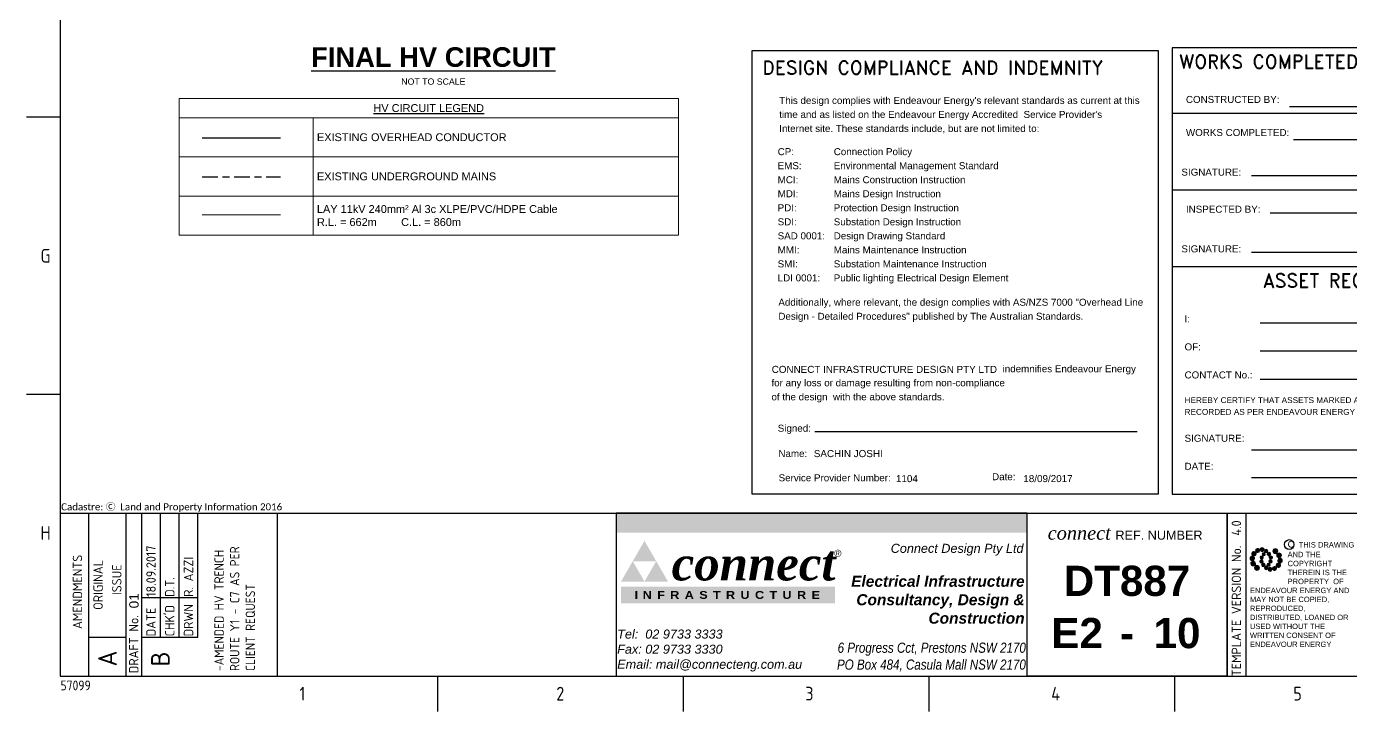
# Paper-space layout 'Sheet(2)' of a CAD drawing. Header units: metres. Extents: x -37 to 809, y -3 to 584.
# Drawn here: x -28.8 to 309.4, y -2.6 to 172.2 of the extents above; entities that cross this region are included whole.
import ezdxf
from ezdxf import colors
from ezdxf.entities.mleader import LeaderData, LeaderLine
from ezdxf.enums import TextEntityAlignment as Align
from ezdxf.math import Vec2, Vec3

# ---------------------------------------------------------------- set-up
doc = ezdxf.new("R2010")
doc.units = ezdxf.units.M
doc.linetypes.add('Cable Exist UG', pattern=[8.2, 4, -1.2, 1.8, -1.2])
doc.layers.get('0').update_dxf_attribs({"color": 6})
for name, color, linetype in [('_User Miscellaneous1', 7, 'Continuous'), ('Notes', 7, 'Continuous'), ('SupportsUG_SP_EXT', 7, 'Continuous')]:
    doc.layers.add(name, color=color, linetype=linetype)
doc.styles.add('ABlkR8pt', font='', dxfattribs={"height": 2.0202})
doc.styles.add('ANI10pt', font='ARIALNI.TTF', dxfattribs={"height": 2.5863})
doc.styles.add('AR07pt', font='arial.ttf', dxfattribs={"height": 1.7978})
doc.styles.add('AR09pt', font='arial.ttf', dxfattribs={"height": 2.3115})
doc.styles.add('ARB30pt', font='arialbd.ttf', dxfattribs={"height": 7.705})
doc.styles.add('ARBI11pt', font='arialbi.ttf', dxfattribs={"height": 2.8252})
doc.styles.add('ARI09pt', font='ariali.ttf', dxfattribs={"height": 2.3115})
doc.styles.add('ARIAL', font='arial.ttf', dxfattribs={"height": 2})
doc.styles.add('Elec', font='romand__.ttf')
doc.styles.add('iecISOCP', font='isocp.shx')
doc.styles.get("Standard").update_dxf_attribs({"font": 'arial.ttf'})
doc.styles.add('TNRBI36pt', font='timesbi.ttf', dxfattribs={"height": 8.601})
doc.styles.add('TNRI14pt', font='timesi.ttf', dxfattribs={"height": 3.4292})
doc.styles.get('ABlkR8pt').set_extended_font_data('Arial Black')
doc.linetypes.add('Cable G', pattern='A,6,-0.5,["G",Standard,S=1.7,R=0,X=0.3,Y=-0.8],-2.8', length=9.3)
doc.linetypes.add('Cable New UG', pattern='A,7,-0.25,["x",Standard,S=2,R=0,X=0.2,Y=-0.8],-2.1', length=9.35)

# ---------------------------------------------------------------- blocks, each defined once
blk = doc.blocks.new('EE_LOGO_SMALL')
at = {"layer": 'Notes'}
h = blk.add_hatch(color=256, dxfattribs=at)
edge = h.paths.add_edge_path()
edge.add_spline(control_points=[(-8.41, 1.95), (-9.16, 1.99), (-9.8, 1.42), (-9.84, 0.67), (-9.89, -0.07), (-9.31, -0.71), (-8.56, -0.75), (-7.82, -0.8), (-7.18, -0.23), (-7.14, 0.52), (-7.09, 1.27), (-7.66, 1.91), (-8.41, 1.95)], knot_values=[0, 0, 0, 0, 1, 1, 1, 2, 2, 2, 3, 3, 3, 4, 4, 4, 4], degree=3, periodic=0)
h = blk.add_hatch(color=256, dxfattribs=at)
edge = h.paths.add_edge_path()
edge.add_spline(control_points=[(-6.81, 4.47), (-7.42, 4.82), (-8.21, 4.62), (-8.57, 4), (-8.92, 3.39), (-8.72, 2.6), (-8.1, 2.25), (-7.49, 1.89), (-6.7, 2.09), (-6.34, 2.71), (-5.98, 3.32), (-6.19, 4.11), (-6.81, 4.47)], knot_values=[0, 0, 0, 0, 1, 1, 1, 2, 2, 2, 3, 3, 3, 4, 4, 4, 4], degree=3, periodic=0)
h = blk.add_hatch(color=256, dxfattribs=at)
edge = h.paths.add_edge_path()
edge.add_spline(control_points=[(-4.19, 5.89), (-4.56, 6.46), (-5.32, 6.62), (-5.88, 6.26), (-6.45, 5.89), (-6.61, 5.13), (-6.25, 4.56), (-5.88, 4), (-5.13, 3.83), (-4.56, 4.2), (-3.99, 4.56), (-3.82, 5.32), (-4.19, 5.89)], knot_values=[0, 0, 0, 0, 1, 1, 1, 2, 2, 2, 3, 3, 3, 4, 4, 4, 4], degree=3, periodic=0)
h = blk.add_hatch(color=256, dxfattribs=at)
edge = h.paths.add_edge_path()
edge.add_spline(control_points=[(-2.5, 2.07), (-3.02, 2.18), (-3.52, 1.86), (-3.63, 1.35), (-3.74, 0.84), (-3.41, 0.33), (-2.91, 0.22), (-2.39, 0.11), (-1.89, 0.43), (-1.78, 0.95), (-1.67, 1.46), (-1.99, 1.96), (-2.5, 2.07)], knot_values=[0, 0, 0, 0, 1, 1, 1, 2, 2, 2, 3, 3, 3, 4, 4, 4, 4], degree=3, periodic=0)
h = blk.add_hatch(color=256, dxfattribs=at)
edge = h.paths.add_edge_path()
edge.add_spline(control_points=[(-1.35, 5.88), (-1.41, 6.52), (-1.98, 6.98), (-2.62, 6.92), (-3.26, 6.85), (-3.72, 6.28), (-3.66, 5.65), (-3.6, 5.01), (-3.03, 4.54), (-2.39, 4.61), (-1.75, 4.67), (-1.28, 5.24), (-1.35, 5.88)], knot_values=[0, 0, 0, 0, 1, 1, 1, 2, 2, 2, 3, 3, 3, 4, 4, 4, 4], degree=3, periodic=0)
h = blk.add_hatch(color=256, dxfattribs=at)
edge = h.paths.add_edge_path()
edge.add_spline(control_points=[(1.01, 4.87), (1.01, 4.27), (0.53, 3.79), (-0.07, 3.79), (-0.67, 3.79), (-1.16, 4.27), (-1.16, 4.87), (-1.16, 5.47), (-0.67, 5.96), (-0.07, 5.96), (0.53, 5.96), (1.01, 5.47), (1.01, 4.87)], knot_values=[0, 0, 0, 0, 1, 1, 1, 2, 2, 2, 3, 3, 3, 4, 4, 4, 4], degree=3, periodic=0)
edge = h.paths.add_edge_path()
edge.add_spline(control_points=[(-1.36, 3.98), (-1.87, 4.09), (-2.38, 3.77), (-2.49, 3.26), (-2.6, 2.75), (-2.27, 2.24), (-1.76, 2.13), (-1.25, 2.02), (-0.75, 2.35), (-0.64, 2.86), (-0.53, 3.37), (-0.85, 3.87), (-1.36, 3.98)], knot_values=[0, 0, 0, 0, 1, 1, 1, 2, 2, 2, 3, 3, 3, 4, 4, 4, 4], degree=3, periodic=0)
h = blk.add_hatch(color=256, dxfattribs=at)
edge = h.paths.add_edge_path()
edge.add_spline(control_points=[(2.33, 2.37), (2.77, 2.76), (2.8, 3.42), (2.42, 3.85), (2.03, 4.29), (1.37, 4.32), (0.94, 3.94), (0.51, 3.55), (0.47, 2.89), (0.85, 2.46), (1.24, 2.03), (1.9, 1.99), (2.33, 2.37)], knot_values=[0, 0, 0, 0, 1, 1, 1, 2, 2, 2, 3, 3, 3, 4, 4, 4, 4], degree=3, periodic=0)
edge = h.paths.add_edge_path()
edge.add_spline(control_points=[(1.01, 4.87), (1.01, 4.27), (0.53, 3.79), (-0.07, 3.79), (-0.67, 3.79), (-1.16, 4.27), (-1.16, 4.87), (-1.16, 5.47), (-0.67, 5.96), (-0.07, 5.96), (0.53, 5.96), (1.01, 5.47), (1.01, 4.87)], knot_values=[0, 0, 0, 0, 1, 1, 1, 2, 2, 2, 3, 3, 3, 4, 4, 4, 4], degree=3, periodic=0)
h = blk.add_hatch(color=256, dxfattribs=at)
edge = h.paths.add_edge_path()
edge.add_spline(control_points=[(1.01, 4.87), (1.01, 4.27), (0.53, 3.79), (-0.07, 3.79), (-0.67, 3.79), (-1.16, 4.27), (-1.16, 4.87), (-1.16, 5.47), (-0.67, 5.96), (-0.07, 5.96), (0.53, 5.96), (1.01, 5.47), (1.01, 4.87)], knot_values=[0, 0, 0, 0, 1, 1, 1, 2, 2, 2, 3, 3, 3, 4, 4, 4, 4], degree=3, periodic=0)
edge = h.paths.add_edge_path(flags=16)
edge.add_spline(control_points=[(1.01, 4.87), (1.01, 4.27), (0.53, 3.79), (-0.07, 3.79), (-0.67, 3.79), (-1.16, 4.27), (-1.16, 4.87), (-1.16, 5.47), (-0.67, 5.96), (-0.07, 5.96), (0.53, 5.96), (1.01, 5.47), (1.01, 4.87)], knot_values=[0, 0, 0, 0, 1, 1, 1, 2, 2, 2, 3, 3, 3, 4, 4, 4, 4], degree=3, periodic=0)
h = blk.add_hatch(color=256, dxfattribs=at)
edge = h.paths.add_edge_path()
edge.add_spline(control_points=[(2.98, 0.19), (3.52, 0.33), (3.83, 0.88), (3.69, 1.41), (3.55, 1.94), (3.01, 2.26), (2.48, 2.12), (1.95, 1.98), (1.63, 1.43), (1.77, 0.9), (1.91, 0.37), (2.45, 0.05), (2.98, 0.19)], knot_values=[0, 0, 0, 0, 1, 1, 1, 2, 2, 2, 3, 3, 3, 4, 4, 4, 4], degree=3, periodic=0)
h = blk.add_hatch(color=256, dxfattribs=at)
edge = h.paths.add_edge_path()
edge.add_spline(control_points=[(6.99, 4.87), (6.99, 4.04), (6.32, 3.36), (5.48, 3.36), (4.65, 3.36), (3.97, 4.04), (3.97, 4.87), (3.97, 5.71), (4.65, 6.38), (5.48, 6.38), (6.32, 6.38), (6.99, 5.71), (6.99, 4.87)], knot_values=[0, 0, 0, 0, 1, 1, 1, 2, 2, 2, 3, 3, 3, 4, 4, 4, 4], degree=3, periodic=0)
h = blk.add_hatch(color=256, dxfattribs=at)
edge = h.paths.add_edge_path()
edge.add_spline(control_points=[(8.37, 1.14), (9.1, 1.46), (9.42, 2.3), (9.11, 3.02), (8.79, 3.74), (7.95, 4.07), (7.23, 3.75), (6.51, 3.43), (6.18, 2.59), (6.49, 1.87), (6.81, 1.15), (7.65, 0.82), (8.37, 1.14)], knot_values=[0, 0, 0, 0, 1, 1, 1, 2, 2, 2, 3, 3, 3, 4, 4, 4, 4], degree=3, periodic=0)
h = blk.add_hatch(color=256, dxfattribs=at)
edge = h.paths.add_edge_path()
edge.add_spline(control_points=[(8.27, -1.91), (9.01, -1.95), (9.65, -1.38), (9.69, -0.63), (9.74, 0.12), (9.17, 0.75), (8.42, 0.8), (7.67, 0.84), (7.03, 0.27), (6.99, -0.48), (6.95, -1.22), (7.52, -1.87), (8.27, -1.91)], knot_values=[0, 0, 0, 0, 1, 1, 1, 2, 2, 2, 3, 3, 3, 4, 4, 4, 4], degree=3, periodic=0)
h = blk.add_hatch(color=256, dxfattribs=at)
edge = h.paths.add_edge_path()
edge.add_spline(control_points=[(-8.52, -1.1), (-9.24, -1.42), (-9.57, -2.26), (-9.25, -2.98), (-8.94, -3.7), (-8.09, -4.03), (-7.37, -3.71), (-6.65, -3.39), (-6.33, -2.55), (-6.64, -1.83), (-6.96, -1.11), (-7.8, -0.78), (-8.52, -1.1)], knot_values=[0, 0, 0, 0, 1, 1, 1, 2, 2, 2, 3, 3, 3, 4, 4, 4, 4], degree=3, periodic=0)
h = blk.add_hatch(color=256, dxfattribs=at)
edge = h.paths.add_edge_path()
edge.add_spline(control_points=[(-7.14, -4.83), (-7.14, -4), (-6.46, -3.32), (-5.63, -3.32), (-4.8, -3.32), (-4.12, -4), (-4.12, -4.83), (-4.12, -5.67), (-4.8, -6.34), (-5.63, -6.34), (-6.46, -6.34), (-7.14, -5.67), (-7.14, -4.83)], knot_values=[0, 0, 0, 0, 1, 1, 1, 2, 2, 2, 3, 3, 3, 4, 4, 4, 4], degree=3, periodic=0)
h = blk.add_hatch(color=256, dxfattribs=at)
edge = h.paths.add_edge_path()
edge.add_spline(control_points=[(-3.13, -0.15), (-3.66, -0.29), (-3.98, -0.84), (-3.84, -1.37), (-3.7, -1.9), (-3.15, -2.22), (-2.62, -2.08), (-2.09, -1.94), (-1.78, -1.39), (-1.91, -0.86), (-2.06, -0.33), (-2.6, -0.01), (-3.13, -0.15)], knot_values=[0, 0, 0, 0, 1, 1, 1, 2, 2, 2, 3, 3, 3, 4, 4, 4, 4], degree=3, periodic=0)
h = blk.add_hatch(color=256, dxfattribs=at)
edge = h.paths.add_edge_path()
edge.add_spline(control_points=[(-2.48, -2.33), (-2.91, -2.72), (-2.95, -3.38), (-2.56, -3.81), (-2.18, -4.24), (-1.52, -4.28), (-1.08, -3.9), (-0.65, -3.51), (-0.62, -2.85), (-1, -2.42), (-1.39, -1.98), (-2.05, -1.95), (-2.48, -2.33)], knot_values=[0, 0, 0, 0, 1, 1, 1, 2, 2, 2, 3, 3, 3, 4, 4, 4, 4], degree=3, periodic=0)
h = blk.add_hatch(color=256, dxfattribs=at)
edge = h.paths.add_edge_path()
edge.add_spline(control_points=[(-1.16, -4.83), (-1.16, -4.23), (-0.67, -3.74), (-0.07, -3.74), (0.53, -3.74), (1.01, -4.23), (1.01, -4.83), (1.01, -5.43), (0.53, -5.92), (-0.07, -5.92), (-0.67, -5.92), (-1.16, -5.43), (-1.16, -4.83)], knot_values=[0, 0, 0, 0, 1, 1, 1, 2, 2, 2, 3, 3, 3, 4, 4, 4, 4], degree=3, periodic=0)
h = blk.add_hatch(color=256, dxfattribs=at)
edge = h.paths.add_edge_path()
edge.add_spline(control_points=[(1.22, -3.94), (1.73, -4.05), (2.23, -3.73), (2.34, -3.22), (2.45, -2.71), (2.13, -2.2), (1.62, -2.09), (1.11, -1.98), (0.6, -2.3), (0.49, -2.81), (0.38, -3.32), (0.71, -3.83), (1.22, -3.94)], knot_values=[0, 0, 0, 0, 1, 1, 1, 2, 2, 2, 3, 3, 3, 4, 4, 4, 4], degree=3, periodic=0)
h = blk.add_hatch(color=256, dxfattribs=at)
edge = h.paths.add_edge_path()
edge.add_spline(control_points=[(1.2, -5.84), (1.27, -6.47), (1.84, -6.94), (2.47, -6.87), (3.11, -6.81), (3.58, -6.24), (3.51, -5.6), (3.45, -4.96), (2.88, -4.5), (2.24, -4.56), (1.6, -4.63), (1.13, -5.2), (1.2, -5.84)], knot_values=[0, 0, 0, 0, 1, 1, 1, 2, 2, 2, 3, 3, 3, 4, 4, 4, 4], degree=3, periodic=0)
h = blk.add_hatch(color=256, dxfattribs=at)
edge = h.paths.add_edge_path()
edge.add_spline(control_points=[(2.36, -2.03), (2.87, -2.14), (3.37, -1.81), (3.48, -1.3), (3.59, -0.79), (3.27, -0.29), (2.76, -0.18), (2.25, -0.07), (1.74, -0.39), (1.63, -0.9), (1.52, -1.41), (1.85, -1.92), (2.36, -2.03)], knot_values=[0, 0, 0, 0, 1, 1, 1, 2, 2, 2, 3, 3, 3, 4, 4, 4, 4], degree=3, periodic=0)
h = blk.add_hatch(color=256, dxfattribs=at)
edge = h.paths.add_edge_path()
edge.add_spline(control_points=[(4.05, -5.84), (4.41, -6.41), (5.17, -6.58), (5.73, -6.21), (6.3, -5.85), (6.46, -5.09), (6.1, -4.52), (5.73, -3.95), (4.98, -3.79), (4.41, -4.16), (3.84, -4.52), (3.68, -5.28), (4.05, -5.84)], knot_values=[0, 0, 0, 0, 1, 1, 1, 2, 2, 2, 3, 3, 3, 4, 4, 4, 4], degree=3, periodic=0)
h = blk.add_hatch(color=256, dxfattribs=at)
edge = h.paths.add_edge_path()
edge.add_spline(control_points=[(6.66, -4.43), (7.27, -4.78), (8.06, -4.58), (8.42, -3.96), (8.78, -3.35), (8.57, -2.56), (7.96, -2.2), (7.34, -1.84), (6.55, -2.05), (6.2, -2.66), (5.84, -3.28), (6.04, -4.07), (6.66, -4.43)], knot_values=[0, 0, 0, 0, 1, 1, 1, 2, 2, 2, 3, 3, 3, 4, 4, 4, 4], degree=3, periodic=0)
at = {"layer": 'Notes', "lineweight": 0}
for points in [[(1.85, 2.13), (1.85, 2.13)], [(-1.99, -2.08), (-1.99, -2.08)]]:
    blk.add_lwpolyline(points, dxfattribs=at)
for points in [[(-8.41, 1.95), (-9.16, 1.99), (-9.8, 1.42), (-9.84, 0.67), (-9.89, -0.07), (-9.31, -0.71), (-8.56, -0.75), (-7.82, -0.8), (-7.18, -0.23), (-7.14, 0.52), (-7.09, 1.27), (-7.66, 1.91), (-8.41, 1.95)], [(-6.81, 4.47), (-7.42, 4.82), (-8.21, 4.62), (-8.57, 4), (-8.92, 3.39), (-8.72, 2.6), (-8.1, 2.25), (-7.49, 1.89), (-6.7, 2.09), (-6.34, 2.71), (-5.98, 3.32), (-6.19, 4.11), (-6.81, 4.47)], [(-4.19, 5.89), (-4.56, 6.46), (-5.32, 6.62), (-5.88, 6.26), (-6.45, 5.89), (-6.61, 5.13), (-6.25, 4.56), (-5.88, 4), (-5.13, 3.83), (-4.56, 4.2), (-3.99, 4.56), (-3.82, 5.32), (-4.19, 5.89)], [(-2.5, 2.07), (-3.02, 2.18), (-3.52, 1.86), (-3.63, 1.35), (-3.74, 0.84), (-3.41, 0.33), (-2.91, 0.22), (-2.39, 0.11), (-1.89, 0.43), (-1.78, 0.95), (-1.67, 1.46), (-1.99, 1.96), (-2.5, 2.07)], [(-1.35, 5.88), (-1.41, 6.52), (-1.98, 6.98), (-2.62, 6.92), (-3.26, 6.85), (-3.72, 6.28), (-3.66, 5.65), (-3.6, 5.01), (-3.03, 4.54), (-2.39, 4.61), (-1.75, 4.67), (-1.28, 5.24), (-1.35, 5.88)], [(-1.36, 3.98), (-1.87, 4.09), (-2.38, 3.77), (-2.49, 3.26), (-2.6, 2.75), (-2.27, 2.24), (-1.76, 2.13), (-1.25, 2.02), (-0.75, 2.35), (-0.64, 2.86), (-0.53, 3.37), (-0.85, 3.87), (-1.36, 3.98)], [(1.01, 4.87), (1.01, 4.27), (0.53, 3.79), (-0.07, 3.79), (-0.67, 3.79), (-1.16, 4.27), (-1.16, 4.87), (-1.16, 5.47), (-0.67, 5.96), (-0.07, 5.96), (0.53, 5.96), (1.01, 5.47), (1.01, 4.87)], [(1.01, 4.87), (1.01, 4.27), (0.53, 3.79), (-0.07, 3.79), (-0.67, 3.79), (-1.16, 4.27), (-1.16, 4.87), (-1.16, 5.47), (-0.67, 5.96), (-0.07, 5.96), (0.53, 5.96), (1.01, 5.47), (1.01, 4.87)], [(2.33, 2.37), (2.77, 2.76), (2.8, 3.42), (2.42, 3.85), (2.03, 4.29), (1.37, 4.32), (0.94, 3.94), (0.51, 3.55), (0.47, 2.89), (0.85, 2.46), (1.24, 2.03), (1.9, 1.99), (2.33, 2.37)], [(2.98, 0.19), (3.52, 0.33), (3.83, 0.88), (3.69, 1.41), (3.55, 1.94), (3.01, 2.26), (2.48, 2.12), (1.95, 1.98), (1.63, 1.43), (1.77, 0.9), (1.91, 0.37), (2.45, 0.05), (2.98, 0.19)], [(6.99, 4.87), (6.99, 4.04), (6.32, 3.36), (5.48, 3.36), (4.65, 3.36), (3.97, 4.04), (3.97, 4.87), (3.97, 5.71), (4.65, 6.38), (5.48, 6.38), (6.32, 6.38), (6.99, 5.71), (6.99, 4.87)], [(8.37, 1.14), (9.1, 1.46), (9.42, 2.3), (9.11, 3.02), (8.79, 3.74), (7.95, 4.07), (7.23, 3.75), (6.51, 3.43), (6.18, 2.59), (6.49, 1.87), (6.81, 1.15), (7.65, 0.82), (8.37, 1.14)], [(8.27, -1.91), (9.01, -1.95), (9.65, -1.38), (9.69, -0.63), (9.74, 0.12), (9.17, 0.75), (8.42, 0.8), (7.67, 0.84), (7.03, 0.27), (6.99, -0.48), (6.95, -1.22), (7.52, -1.87), (8.27, -1.91)], [(-8.52, -1.1), (-9.24, -1.42), (-9.57, -2.26), (-9.25, -2.98), (-8.94, -3.7), (-8.09, -4.03), (-7.37, -3.71), (-6.65, -3.39), (-6.33, -2.55), (-6.64, -1.83), (-6.96, -1.11), (-7.8, -0.78), (-8.52, -1.1)], [(-7.14, -4.83), (-7.14, -4), (-6.46, -3.32), (-5.63, -3.32), (-4.8, -3.32), (-4.12, -4), (-4.12, -4.83), (-4.12, -5.67), (-4.8, -6.34), (-5.63, -6.34), (-6.46, -6.34), (-7.14, -5.67), (-7.14, -4.83)], [(-3.13, -0.15), (-3.66, -0.29), (-3.98, -0.84), (-3.84, -1.37), (-3.7, -1.9), (-3.15, -2.22), (-2.62, -2.08), (-2.09, -1.94), (-1.78, -1.39), (-1.91, -0.86), (-2.06, -0.33), (-2.6, -0.01), (-3.13, -0.15)], [(-2.48, -2.33), (-2.91, -2.72), (-2.95, -3.38), (-2.56, -3.81), (-2.18, -4.24), (-1.52, -4.28), (-1.08, -3.9), (-0.65, -3.51), (-0.62, -2.85), (-1, -2.42), (-1.39, -1.98), (-2.05, -1.95), (-2.48, -2.33)], [(-1.16, -4.83), (-1.16, -4.23), (-0.67, -3.74), (-0.07, -3.74), (0.53, -3.74), (1.01, -4.23), (1.01, -4.83), (1.01, -5.43), (0.53, -5.92), (-0.07, -5.92), (-0.67, -5.92), (-1.16, -5.43), (-1.16, -4.83)], [(1.22, -3.94), (1.73, -4.05), (2.23, -3.73), (2.34, -3.22), (2.45, -2.71), (2.13, -2.2), (1.62, -2.09), (1.11, -1.98), (0.6, -2.3), (0.49, -2.81), (0.38, -3.32), (0.71, -3.83), (1.22, -3.94)], [(1.2, -5.84), (1.27, -6.47), (1.84, -6.94), (2.47, -6.87), (3.11, -6.81), (3.58, -6.24), (3.51, -5.6), (3.45, -4.96), (2.88, -4.5), (2.24, -4.56), (1.6, -4.63), (1.13, -5.2), (1.2, -5.84)], [(2.36, -2.03), (2.87, -2.14), (3.37, -1.81), (3.48, -1.3), (3.59, -0.79), (3.27, -0.29), (2.76, -0.18), (2.25, -0.07), (1.74, -0.39), (1.63, -0.9), (1.52, -1.41), (1.85, -1.92), (2.36, -2.03)], [(4.05, -5.84), (4.41, -6.41), (5.17, -6.58), (5.73, -6.21), (6.3, -5.85), (6.46, -5.09), (6.1, -4.52), (5.73, -3.95), (4.98, -3.79), (4.41, -4.16), (3.84, -4.52), (3.68, -5.28), (4.05, -5.84)], [(6.66, -4.43), (7.27, -4.78), (8.06, -4.58), (8.42, -3.96), (8.78, -3.35), (8.57, -2.56), (7.96, -2.2), (7.34, -1.84), (6.55, -2.05), (6.2, -2.66), (5.84, -3.28), (6.04, -4.07), (6.66, -4.43)]]:
    blk.add_open_spline(points, degree=3, knots=[0, 0, 0, 0, 1, 1, 1, 2, 2, 2, 3, 3, 3, 4, 4, 4, 4], dxfattribs=at)
blk = doc.blocks.new('EE_COPYRIGHT_A1')
at = {"layer": 'Notes'}
blk.add_circle((9.53, -0.82), 1.15, dxfattribs=at)
at = {"xscale": 0.4, "yscale": 0.4, "zscale": 0.4}
blk.add_blockref('EE_LOGO_SMALL', (3.96, -4.29), dxfattribs=at)
at = {"layer": 'Notes', "insert": (0, 0), "char_height": 1.25, "width": 24.1208, "attachment_point": 1, "style": 'ARIAL'}
blk.add_mtext('\\pt8.75;               ^I{\\H1.2x;C } THIS DRAWING\\P\\pi-8.75,l8.75,t8.75,20;       ^IAND THE ^I\\P\\pi0,t8.75;COPYRIGHT\\P\\pi-8.75,t1.25,8.75;^I^ITHEREIN IS THE PROPERTY  OF \\P\\pi0,l0,t1.25;ENDEAVOUR ENERGY AND MAY NOT BE COPIED, REPRODUCED, DISTRIBUTED, LOANED OR USED WITHOUT THE WRITTEN CONSENT OF ENDEAVOUR ENERGY', dxfattribs=at)
blk = doc.blocks.new('A1_FRAME_TITLE')
at = {"layer": 'Notes', "linetype": 'Continuous'}
for p, q in [((-11.55, 574.39), (-11.55, 5.97)), ((-11.55, 148.68), (-20.55, 148.68)), ((-11.55, 77.93), (-20.55, 77.93)), ((-3.96, 5.97), (-3.96, 47.62)), ((6.04, 5.97), (6.04, 47.62)), ((10.19, 5.98), (10.19, 47.62)), ((20.15, 15.98), (20.15, 47.62)), ((46.35, 5.97), (46.35, 47.62)), ((299.54, 47.62), (299.54, 5.97)), ((304.54, 47.62), (304.54, 5.97)), ((10.15, 26.07), (25.15, 26.07)), ((-3.96, 15.97), (6.04, 15.97)), ((10.15, 15.98), (25.15, 15.98)), ((89.14, -3.03), (89.14, 5.97)), ((154.65, -3.03), (154.65, 5.97)), ((220.16, -3.03), (220.16, 5.97)), ((285.67, -3.03), (285.67, 5.97))]:
    blk.add_line(p, q, dxfattribs=at)
at = {"layer": 'Notes', "linetype": 'Continuous', "flags": 128}
for points in [[(-11.55, 47.62), (123.8, 47.62)], [(15.15, 15.98), (15.15, 47.62)], [(25.15, 15.98), (25.15, 47.62)], [(123.8, 47.62), (844.88, 47.62)], [(-11.55, 5.97), (844.88, 5.97)]]:
    blk.add_lwpolyline(points, dxfattribs=at)
at = {"layer": 'Notes', "xscale": 1.1, "yscale": 1.1, "zscale": 1.1}
blk.add_blockref('EE_COPYRIGHT_A1', (305.65, 40.49), dxfattribs=at)
blk.add_attdef('DRAFT_NUM', (9.35, 23.29), '', height=2.5, rotation=90)
at = {"layer": 'Notes', "style": 'iecISOCP'}
for s, p in [('G', (-16.81, 111.56)), ('H', (-16.81, 40.81)), ('1', (52.24, -0.22)), ('2', (120.7, -0.22)), ('3', (187.09, -0.2)), ('4', (252.67, -0.22)), ('5', (317.21, -0.22))]:
    blk.add_text(s, height=3.5, dxfattribs=at).set_placement(p)
for s, height, p in [('18.09.2017', 2.5, (13.9, 26.24)), ('AMENDMENTS', 2.5, (-5.71, 18.02)), ('ORIGINAL', 2.5, (-0.21, 22.94)), ('ISSUE', 2.5, (4.79, 26.69)), ('R. AZZI', 2.5, (23.9, 26.24)), ('D.T.', 2.5, (18.9, 26.24)), ("CHK'D", 2.5, (18.9, 16.15)), ('DRWN', 2.5, (23.9, 16.15)), ('DRAFT No.', 2.5, (9.29, 6.74)), ('DATE', 2.5, (13.9, 16.15)), ('A', 5, (3.54, 8.47)), ('B', 5, (17.65, 8.48))]:
    blk.add_text(s, height=height, rotation=90, dxfattribs=at).set_placement(p)
blk.add_text('TEMPLATE VERSION No.', height=2.5, rotation=90, dxfattribs=at).set_placement((302.04, 5.97), align=Align.MIDDLE_LEFT)
at = {"layer": 'Notes', "insert": (29.55, 7.3), "char_height": 2.5, "attachment_point": 1, "rotation": 90, "style": 'iecISOCP'}
blk.add_mtext_dynamic_manual_height_columns('\\pt0;-AMENDED HV TRENCH ROUTE Y1 - C7 AS PER CLIENT REQUEST', width=34.8637, gutter_width=4, heights=[0], dxfattribs=at)
at = {"layer": 'Notes', "style": 'iecISOCP', "flags": 8}
blk.add_attdef('VERSION_NO', text='', height=2.5, rotation=90, dxfattribs=at).set_placement((302.04, 43.81), align=Align.MIDDLE_CENTER)
at = {"layer": 'Notes', "style": 'iecISOCP'}
for tag, p in [('CAP_NO', (513.19, 43.46)), ('IE_NUM', (513.05, 37.81)), ('REF_No_1', (335.24, 32.31)), ('REF_1', (362.52, 32.31)), ('GEN_WO', (441.71, 31.76)), ('HV_SWITCH', (513.46, 32.16)), ('REF_No_2', (335.24, 26.31)), ('REF_2', (362.52, 26.31)), ('OH_WO', (441.71, 25.81)), ('UBD_REF', (513.05, 25.83)), ('REF_No_3', (335.24, 20.31)), ('REF_3', (362.52, 20.31)), ('UG_WO', (441.71, 20.05)), ('GIS_MAP_No', (513.05, 20.04)), ('REF_No_4', (335.24, 14.31)), ('REF_4', (362.52, 14.31)), ('SUB_WO', (441.71, 13.81)), ('HV_OP_DIAG', (513.33, 14.2)), ('LGA', (512.95, 7.78)), ('ExportID', (-11.47, 2.39))]:
    blk.add_attdef(tag, p, '', height=2.5, dxfattribs=at)
for tag, height, p in [('T1', 3.5, (684.37, 39.47)), ('T2', 3.5, (684.37, 34.35)), ('scale', 2.5, (567.76, 33.27)), ('T3', 3.5, (684.37, 28.92)), ('DRAWN', 2.5, (567.76, 24.93)), ('T4', 3.5, (684.37, 23.66)), ('T5', 3.5, (684.37, 18.23)), ('REV', 5, (840.57, 17.1)), ('DATE', 2.5, (567.76, 16.88)), ('T6', 3.5, (684.37, 12.97)), ('CHD', 2.5, (567.76, 8.37)), ('DESIGN', 2.5, (605.62, 9.15))]:
    blk.add_attdef(tag, text='', height=height, dxfattribs=at).set_placement(p, align=Align.CENTER)
blk.add_attdef('NUM', text='', height=7, dxfattribs=at).set_placement((812.88, 20.12), align=Align.MIDDLE_CENTER)
for tag, p in [('NS', (811.23, 8.12)), ('SHTS', (825.93, 8.12))]:
    blk.add_attdef(tag, text='', height=2.5, dxfattribs=at).set_placement(p, align=Align.MIDDLE)
at = {"layer": 'Notes', "style": 'iecISOCP', "flags": 1}
for tag, p in [('ProjectType', (-6.37, -26.8)), ('ProjectNumber', (3.01, -26.82)), ('DrawingNumber', (14.96, -26.8)), ('ProjectDescription', (27.02, -26.83)), ('ExportDate', (39.74, -26.79)), ('ExportUserName', (48.61, -26.8)), ('DesignerCompanyName', (60.94, -26.79)), ('ExportAreaOfInterest', (76.55, -26.81)), ('GIS_SUCCESS', (91.45, -26.78)), ('CAD_SUCCESS', (101.24, -26.78)), ('DEPOTCODE', (111.56, -26.88)), ('ExportCategories', (119.53, -26.8)), ('Comments', (133.84, -26.88))]:
    blk.add_attdef(tag, p, '', height=1, dxfattribs=at)
blk = doc.blocks.new('A$C30A46249')
at = {"color": 7, "lineweight": -3, "insert": (6.92, 4.97), "char_height": 1.79, "attachment_point": 7, "line_spacing_factor": 1.2}
blk.add_mtext('{\\fCalibri|b0|i0|c0|p34;\\C256;Cadastre: \\fMS Gothic|b0|i0|c128|p49;\\C250;\\c2236962;Ⓒ\\fMS Gothic|b0|i0|c0|p49; \\fCalibri|b0|i0|c0|p34;\\C256;Land and Property Information 2016}', dxfattribs=at)
blk = doc.blocks.new('Logo_Connect_EE')
at = {"true_color": 0x800000}
for points in [[(-51.05, -5), (-51.05, 0), (-156.05, 0), (-156.05, -5)], [(-100.16, -23.03), (-100.16, -18.76), (-154.78, -18.76), (-154.78, -23.03)]]:
    blk.add_hatch(color=16, dxfattribs=at).paths.add_polyline_path(points)
h = blk.add_hatch(color=16, dxfattribs=at)
h.paths.add_polyline_path([(-148.78, -17.46), (-151.78, -12.27), (-154.78, -17.46)])
h.paths.add_polyline_path([(-145.78, -12.27), (-148.78, -7.07), (-151.78, -12.27)])
h.paths.add_polyline_path([(-145.78, -12.27), (-148.78, -17.46), (-142.78, -17.46)])
for points in [[(-156.05, -41.65), (-51.05, -41.65), (-51.05, 0), (-156.05, 0)], [(-51.05, 0), (0, 0), (0, -41.65), (-51.05, -41.65)]]:
    blk.add_lwpolyline(points, close=True)
for s, insert, char_height, width, attachment_point, style in [('{\\C14;\\c128;connect}', (-29.68, -5.1), 3.4292, 16.0383, 6, 'TNRI14pt'), ('{\\C7;REF. NUMBER}', (-28.49, -5.64), 2.3115, 24.0362, 4, 'AR09pt'), ('{\\C16;\\c128;connect}', (-141.84, -12.95), 8.601, 39.6365, 4, 'TNRBI36pt'), ('{\\C16;\\c128;®}', (-99.4, -10.27), 1.7978, 3.2698, 5, 'AR07pt'), ('Connect Design Pty Ltd', (-51.97, -9.34), 2.3115, 39.4211, 6, 'ARI09pt'), ('Electrical Infrastructure Consultancy, Design & Construction', (-51.69, -22.13), 2.8252, 44.7278, 6, 'ARBI11pt'), ('{\\T1.15;\\C7;\\c16777215;I N F R A S T R U C T U R E}', (-127.47, -20.9), 2.0202, 49.5146, 5, 'ABlkR8pt'), ('Tel:  02 9733 3333\\PFax: 02 9733 3330\\PEmail: mail@connecteng.com.au', (-155.75, -40.44), 2.3115, 47.3811, 7, 'ARI09pt'), ('6 Progress Cct, Prestons NSW 2170\\PPO Box 484, Casula Mall NSW 2170', (-51.37, -40.44), 2.5863, 57.1395, 9, 'ANI10pt'), ('-', (-25.53, -30.62), 7.71, 3.5845, 5, 'ARB30pt')]:
    blk.add_mtext(s, dxfattribs=dict(insert=insert, char_height=char_height, width=width, attachment_point=attachment_point, style=style))
at = {"style": 'ARB30pt'}
for tag, p in [('CONNECT_REF', (-25.53, -17.29)), ('CONNECT_SHEETREF', (-38.29, -30.62)), ('CONNECT_REV_NUM', (-12.76, -30.62))]:
    blk.add_attdef(tag, text='', height=7.71, dxfattribs=at).set_placement(p, align=Align.MIDDLE_CENTER)
blk = doc.blocks.new('NOTE_WORKS-COMPLETED')
at = {"color": 7, "linetype": 'Continuous', "lineweight": -3}
for p, q in [((30, 99), (91.13, 99)), ((31, 90.55), (91.13, 90.55)), ((20.3, 81.37), (66.83, 81.37)), ((75.92, 81.71), (91.13, 81.71)), ((25, 71.88), (91.13, 71.88)), ((20.3, 61.78), (66.83, 61.78)), ((75.92, 62.13), (91.13, 62.13)), ((22.5, 43.79), (91.13, 43.79)), ((22.5, 36.59), (91.13, 36.59)), ((22.5, 29.42), (91.13, 29.42)), ((20.3, 11.37), (91.13, 11.37)), ((20.3, 4.28), (91.13, 4.28))]:
    blk.add_line(p, q, dxfattribs=at)
at = {"lineweight": -3}
for p, q in [((94.11, 97.2), (0, 97.2)), ((94.11, 77.62), (0, 77.62)), ((93.87, 58.03), (0, 58.03))]:
    blk.add_line(p, q, dxfattribs=at)
blk.add_lwpolyline([(0, 0), (94.11, 0), (94.11, 113.95), (0, 113.95)], close=True, dxfattribs=at)
at = {"color": 7, "lineweight": -3, "style": 'Elec'}
blk.add_text('WORKS COMPLETED/FIELD BOOK', height=3.5, dxfattribs=at).set_placement((1.75, 110.45), align=Align.MIDDLE_LEFT)
at = {"color": 7, "lineweight": -3}
for s, p in [('CONSTRUCTED BY:', (3.51, 100.79)), ('WORKS COMPLETED:', (3.52, 92.34)), ('INSPECTED BY:', (3.52, 72.76))]:
    blk.add_text(s, height=1.79, dxfattribs=at).set_placement(p, align=Align.MIDDLE_LEFT)
for s, p in [('SIGNATURE:', (10, 82.23)), ('DATE:', (71.45, 82.23)), ('SIGNATURE:', (10, 62.65)), ('DATE:', (71.45, 62.65))]:
    blk.add_text(s, height=1.79, dxfattribs=at).set_placement(p, align=Align.MIDDLE_CENTER)
at = {"color": 7, "lineweight": -3, "style": 'Elec'}
blk.add_text('ASSET RECORDING', height=3.5, dxfattribs=at).set_placement((23.19, 56.32), align=Align.TOP_LEFT)
at = {"color": 7, "lineweight": -3, "insert": (3.17, 45.68), "char_height": 1.79, "width": 89.6105, "attachment_point": 1, "line_spacing_factor": 1.2}
blk.add_mtext('I:\\P\\POF:\\P\\PCONTACT No.:\\P{\\H0.83799x;\\PHEREBY CERTIFY THAT ASSETS MARKED AS-BUILT ON THIS DRAWING HAVE BEEN\\PRECORDED AS PER ENDEAVOUR ENERGY STANDARD SAD 0004.}\\P\\PSIGNATURE:\\P\\PDATE:', dxfattribs=at)
at = {"color": 7, "lineweight": -3}
for tag, p in [('CONSTRUCTEDBY', (32.92, 99.87)), ('WORKSCOMPLETED', (32.93, 91.44)), ('SIGNATURE', (23.86, 81.87)), ('DATE', (77.31, 82.21)), ('INSPECTEDBY', (25.68, 72.38)), ('DATE', (77.75, 62.63)), ('SIGNATURE', (24.59, 62.28)), ('ASSETRECORD', (28.77, 44.53)), ('ASSETRECORDOF', (28.5, 37.33)), ('CONTACTNO', (28.5, 30.15)), ('SIGNATURE', (31.79, 12.95)), ('DATE', (32, 5.02))]:
    blk.add_attdef(tag, p, '', height=1.79, dxfattribs=at)
blk = doc.blocks.new('*T793')
at = {"layer": 'Defpoints', "color": 8, "linetype": 'ByBlock', "lineweight": 0, "transparency": 16777216}
for p, q in [((0, 0), (127.56, 0)), ((0, 0), (0, -34.87)), ((127.56, 0), (127.56, -34.87)), ((0, -4.87), (127.56, -4.87)), ((34.23, -4.87), (34.23, -34.87)), ((0, -14.87), (127.56, -14.87)), ((0, -24.87), (127.56, -24.87)), ((0, -34.87), (127.56, -34.87))]:
    blk.add_line(p, q, dxfattribs=at)
at = {"layer": '_User Miscellaneous1', "color": 0, "linetype": 'Continuous', "transparency": 16777216, "char_height": 2}
for s, insert, width, attachment_point in [('{\\LHV CIRCUIT LEGEND}', (63.78, -2.43), 125.5563, 5), ('EXISTING OVERHEAD CONDUCTOR', (35.23, -9.87), 91.3313, 4), ('EXISTING UNDERGROUND MAINS', (35.23, -19.87), 91.3313, 4), ('LAY 11kV 240mm² Al 3c XLPE/PVC/HDPE Cable\\PR.L. = 662m        C.L. = 860m', (35.23, -29.87), 91.3313, 4)]:
    blk.add_mtext(s, dxfattribs=dict(at, insert=insert, width=width, attachment_point=attachment_point))
blk = doc.blocks.new('NOTE_DESIGN-COMPLIANCE')
blk.add_line((18.31, 17.11), (100.65, 17.11))
blk.add_lwpolyline([(2.32, 114.4), (106.06, 114.4), (106.06, 1.1), (2.32, 1.1)], close=True)
at = {"color": 7, "lineweight": -3, "style": 'Elec'}
blk.add_text('DESIGN COMPLIANCE AND INDEMNITY', height=3.5, dxfattribs=at).set_placement((4.92, 107.22), align=Align.BOTTOM_LEFT)
at = {"color": 7, "lineweight": -3}
for s, p in [('Signed:', (8.85, 18.85)), ('Name:', (9.02, 12.41)), ('Service Provider Number:', (9.08, 6.2)), ('Date: ', (63.61, 6.48))]:
    blk.add_text(s, height=1.79, dxfattribs=at).set_placement(p, align=Align.TOP_LEFT)
at = {"color": 7, "lineweight": -3, "char_height": 1.79, "line_spacing_factor": 1.2}
for s, insert, attachment_point in [("This design complies with Endeavour Energy's relevant standards as current at this \\Ptime and as listed on the Endeavour Energy Accredited  Service Provider's\\PInternet site. These standards include, but are not limited to:", (9.24, 93.25), 7), ('CP:^I^IConnection Policy\\PEMS:^I^IEnvironmental Management Standard\\PMCI:^I^IMains Construction Instruction\\PMDI:^I^IMains Design Instruction\\PPDI:^I^IProtection Design Instruction\\PSDI:^I^ISubstation Design Instruction\\PSAD 0001:^IDesign Drawing Standard\\PMMI:^I^IMains Maintenance Instruction\\PSMI:^I^ISubstation Maintenance Instruction\\PLDI 0001:^IPublic lighting Electrical Design Element ', (8.84, 89.45), 1), ('\\PAdditionally, where relevant, the design complies with AS/NZS 7000 "Overhead Line\\PDesign - Detailed Procedures" published by The Australian Standards.', (9.02, 54.59), 1), ('                                                                                     indemnifies Endeavour Energy \\Pfor any loss or damage resulting from non-compliance \\Pof the design  with the above standards.', (7.25, 34.03), 1)]:
    blk.add_mtext(s, dxfattribs=dict(at, insert=insert, attachment_point=attachment_point))
at = {"char_height": 1.8, "width": 60.1654, "attachment_point": 1}
for s, insert in [('CONNECT INFRASTRUCTURE DESIGN PTY LTD', (7.31, 33.88)), ('SACHIN JOSHI', (18.07, 12.38)), ('1104', (39.05, 6)), ('18/09/2017', (71.59, 6))]:
    blk.add_mtext(s, dxfattribs=dict(at, insert=insert))

psp = doc.layouts.new('Sheet(2)')

# ---------------------------------------------------------------- linework, layer by layer
at = {"layer": '_User Miscellaneous1', "color": 7, "linetype": 'Continuous', "flags": 128}
psp.add_lwpolyline([(16.08, 143.83), (36.08, 143.83)], dxfattribs=at)
at = {"layer": 'Notes', "linetype": 'Cable Exist UG'}
psp.add_lwpolyline([(16.08, 133.83), (36.08, 133.83)], dxfattribs=at)
at = {"layer": 'Notes', "linetype": 'Cable New UG', "lineweight": 0, "flags": 128}
psp.add_lwpolyline([(16.08, 124.13), (36.08, 124.13)], dxfattribs=at)

# ---------------------------------------------------------------- block references
at = {"layer": 'Notes'}
for name, p in [('NOTE_WORKS-COMPLETED', (263.87, 52.82)), ('A$C30A46249', (-26.83, 43.3))]:
    psp.add_blockref(name, p, dxfattribs=at)
psp.add_blockref('Logo_Connect_EE', (277.87, 48.01), dxfattribs=at).add_auto_attribs({'CONNECT_REF': 'DT887', 'CONNECT_SHEETREF': 'E2', 'CONNECT_REV_NUM': '10'})
at = {"layer": 'SupportsUG_SP_EXT'}
ref = psp.add_blockref('A1_FRAME_TITLE', (-9.08, 0.39), dxfattribs=dict(at, xscale=0.958))
ref.add_attrib('ExportID', '57099', (-20.07, 2.78), dxfattribs={"layer": 'Notes', "height": 2.5, "style": 'iecISOCP', "width": 0.958})
ref.add_attrib('VERSION_NO', '4.0', dxfattribs={"layer": 'Notes', "height": 2.395, "rotation": 90, "style": 'iecISOCP', "width": 1.043841}).set_placement((280.27, 44.21), align=Align.MIDDLE_CENTER)
ref.add_attrib('DRAFT_NUM', '01', (-0.12, 23.69), dxfattribs={"layer": '0', "height": 2.395, "rotation": 90, "width": 1.043841})

# ---------------------------------------------------------------- next in the draw order: leaders
at = {"layer": 'Notes'}
ml = psp.add_multileader_mtext('Standard', dxfattribs=at)
ml.set_content('\\pxsm1.5;{\\C7;JOINT / TERMINATION TYPE:______________________\\PNETWORK ACCESS AUTHORISATION:______________\\PJOINT / TERMINATION KIT #:______________________\\PJOINT / TERMINATION BATCH #:___________________\\PDATE OF MANUFACTURE:________________________}', color=256)
ml.set_leader_properties()
ml.build(insert=Vec2(0, 0))
ml.multileader.update_dxf_attribs({"has_text_frame": 1, "arrow_head_size": 2.5})
ctx = ml.context
ctx.base_point, ctx.char_height, ctx.arrow_head_size, ctx.plane_origin = Vec3(43.26, 226.32), 2.5, 2.5, Vec3(46.87, 210.28)
ctx.text_align_type = 1
notes = []
notes.append((ctx, [(1, (1, 1, 0), (146.06, 226.32), (-1, 0), 8, [(0, [(122.11, 307.67)], 0, [])])]))
ctx.mtext.insert, ctx.mtext.alignment, ctx.mtext.flow_direction = Vec3(90.66, 227.92), 2, 5
ctx.mtext.has_bg_fill, ctx.mtext.bg_color, ctx.mtext.bg_scale_factor, ctx.mtext.bg_transparency, ctx.mtext.use_window_bg_color = 1, -1027028792, 1.5, 0, 1
ml = psp.add_multileader_mtext('Standard', dxfattribs=at)
ml.set_content('\\pxsm1.5;{\\C7;JOINT / TERMINATION TYPE:______________________\\PNETWORK ACCESS AUTHORISATION:______________\\PJOINT / TERMINATION KIT #:______________________\\PJOINT / TERMINATION BATCH #:___________________\\PDATE OF MANUFACTURE:________________________}', color=256)
ml.set_leader_properties()
ml.build(insert=Vec2(0, 0))
ml.multileader.update_dxf_attribs({"has_text_frame": 1, "arrow_head_size": 2.5})
ctx = ml.context
ctx.base_point, ctx.char_height, ctx.arrow_head_size, ctx.plane_origin = Vec3(201.79, 219.38), 2.5, 2.5, Vec3(200.29, 203.34)
ctx.text_align_type = 1
notes.append((ctx, [(1, (1, 1, 0), (304.6, 219.38), (-1, 0), 8, [(0, [(343.83, 262.99)], 0, [])])]))
ctx.mtext.insert, ctx.mtext.alignment, ctx.mtext.flow_direction = Vec3(249.19, 220.98), 2, 5
ctx.mtext.has_bg_fill, ctx.mtext.bg_color, ctx.mtext.bg_scale_factor, ctx.mtext.bg_transparency, ctx.mtext.use_window_bg_color = 1, -1027028792, 1.5, 0, 1
for ctx, leaders in notes:
    for number, flags, end, landing, length, lines in leaders:
        leader = LeaderData()
        leader.index, (leader.has_last_leader_line, leader.has_dogleg_vector, leader.attachment_direction) = number, flags
        leader.last_leader_point, leader.dogleg_vector, leader.dogleg_length = Vec3(end), Vec3(landing), length
        for number, points, colour, breaks in lines:
            line = LeaderLine()
            line.index, line.vertices, line.color, line.breaks = number, Vec3.list(points), colors.encode_raw_color(colour), breaks
            leader.lines.append(line)
        ctx.leaders.append(leader)

# ---------------------------------------------------------------- next in the draw order: block references
psp.add_blockref('*T793', (10.19, 153.82))
at = {"layer": 'Notes', "color": 0, "lineweight": -3}
psp.add_blockref('NOTE_DESIGN-COMPLIANCE', (154.27, 51.72), dxfattribs=at)

# ---------------------------------------------------------------- next in the draw order: texts
at = {"layer": 'Notes', "linetype": 'Cable G', "attachment_point": 5}
for s, width, insert, char_height in [('{\\fArial|b1|i0|c0|p34;\\LFINAL HV CIRCUIT}', 97.2761, (75.16, 164.39), 5), ('NOT TO SCALE', 29.0003, (75.16, 158.15), 1.6)]:
    psp.add_mtext_dynamic_manual_height_columns(s, width=width, gutter_width=4, heights=[0], dxfattribs=dict(at, insert=insert, char_height=char_height))

doc.saveas('drawing.dxf')
